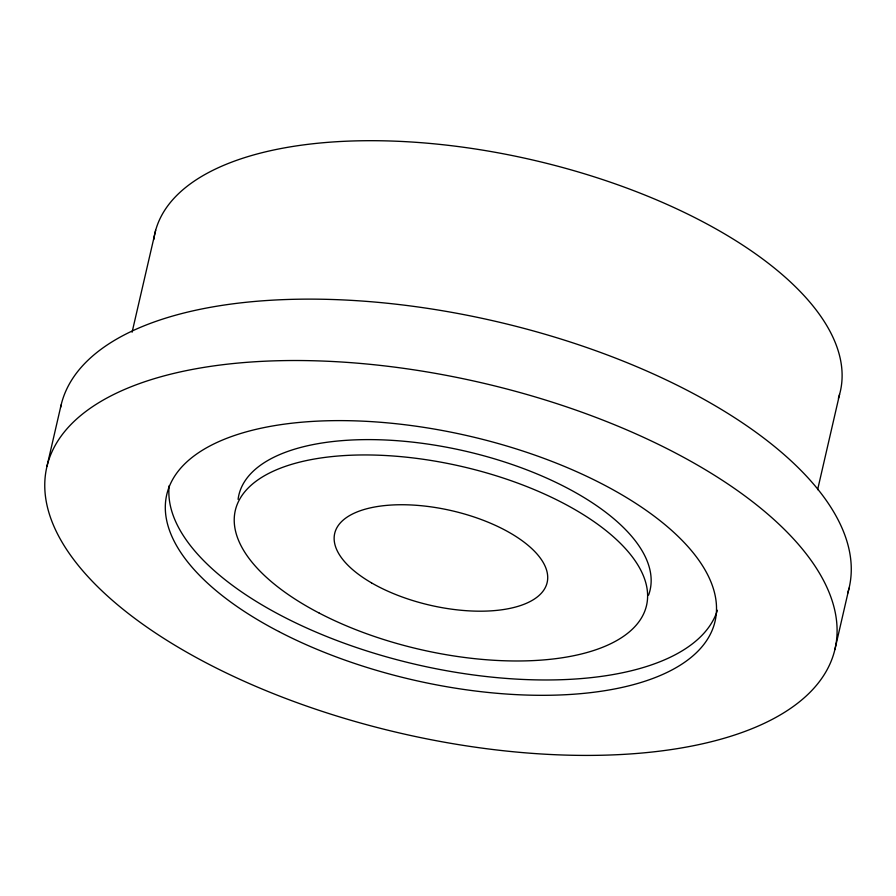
<?xml version="1.0" encoding="UTF-8"?>
<svg xmlns="http://www.w3.org/2000/svg" width="896" height="896" viewBox="0 0 896 896"><rect width="100%" height="100%" fill="white"/><g stroke="black" fill="none" stroke-linecap="round" stroke-linejoin="round"><path stroke-width="1.34" d="M46.95 466.368L61.118 404.97M132.093 332.203L155.646 230.339M817.622 489.664L839.563 394.453M834.882 649.566A404.477 179.85 13 0 0 280.157 360.685A404.477 179.85 13 0 0 207.704 663.645A404.477 179.85 13 0 0 834.882 649.566L849.05 588.168M60.558 407.523A404.477 179.85 13 0 1 499.778 322.325A404.477 179.85 13 0 1 847.672 593.219M153.742 239.624A351.714 156.386 13 0 1 533.49 160.171A351.714 156.386 13 0 1 838.365 398.328M717.416 610.288A281.378 125.104 13 0 1 418.354 664.989A281.378 125.104 13 0 1 169.21 485.621M238.09 499.363A211.03 93.834 13 0 1 466.614 451.438A211.03 93.834 13 0 1 648.581 595.112M278.678 631.478A281.378 125.104 13 0 0 714.974 621.69A281.378 125.104 13 0 0 329.078 420.728A281.378 125.104 13 0 0 278.678 631.478M319.234 613.099A211.03 93.834 13 0 0 646.464 605.752A211.03 93.834 13 0 0 357.045 455.034A211.03 93.834 13 0 0 319.234 613.099M371.493 582.848A109.032 48.485 13 0 0 545.91 586.264A109.032 48.485 13 0 0 405.339 504.773A109.032 48.485 13 0 0 371.493 582.848"/></g></svg>
